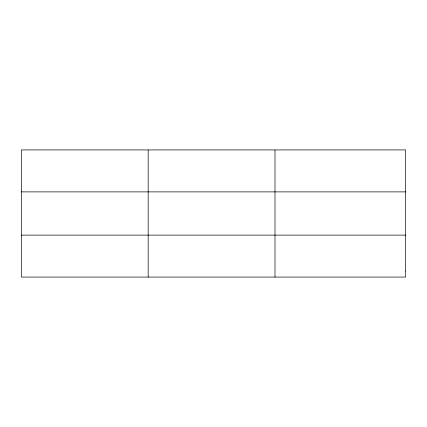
<?xml version="1.0" encoding="UTF-8"?>
<svg xmlns="http://www.w3.org/2000/svg" width="427" height="427" viewBox="0 0 427 427"><rect width="100%" height="100%" fill="white"/><g stroke="black" fill="none" stroke-linecap="round" stroke-linejoin="round"><path stroke-width="0.64" d="M148.169 277.075L148.169 149.925M274.988 277.075L274.988 149.925M21.35 191.883L405.65 191.883M21.35 235.117L405.65 235.117M405.65 271.081L405.65 277.075L21.35 277.075L21.35 149.925L405.65 149.925L405.65 271.081"/></g></svg>
